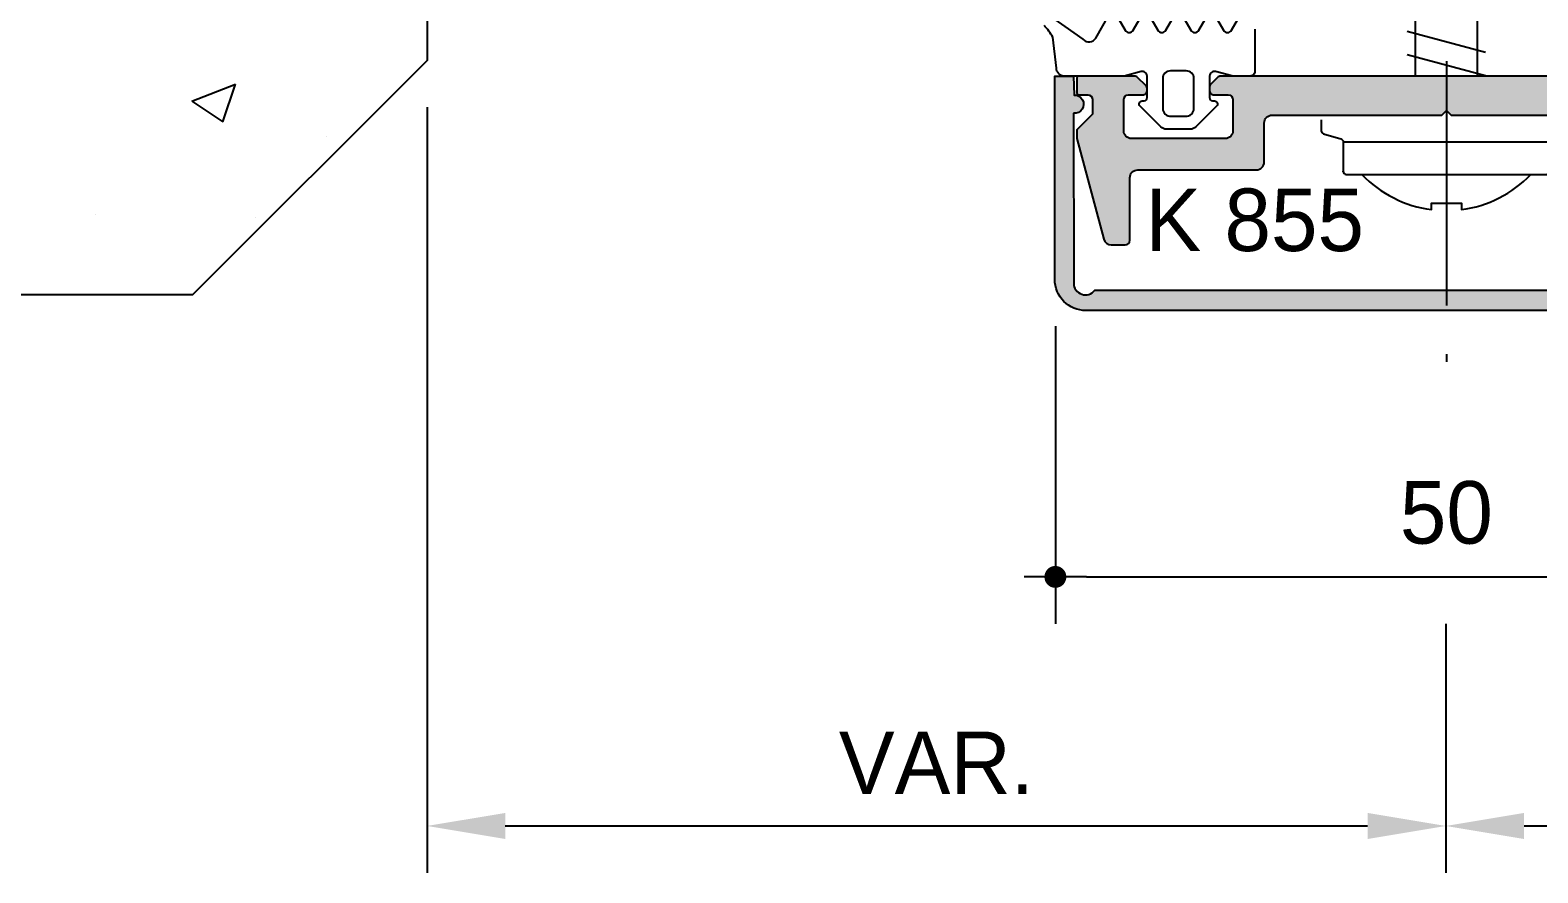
# Model space of a CAD drawing. Header units: millimetres. Extents: x -153 to 2280, y 0 to 724.
# Drawn here: x 50.41 to 98.63, y 551.9 to 578.86 of the extents above; entities that cross this region are included whole.
import ezdxf
from ezdxf.enums import TextEntityAlignment as Align

# ---------------------------------------------------------------- set-up
doc = ezdxf.new("R2010")
doc.units = ezdxf.units.MM
doc.header["$LTSCALE"] = 0.025
doc.header["$MEASUREMENT"] = 0
doc.linetypes.add('CENTER', pattern=[2, 1.25, -0.25, 0.25, -0.25])
doc.layers.get('0').update_dxf_attribs({"lineweight": 5})
for name, color, linetype in [('ASSI', 1, 'CENTER'), ('FILL', 253, 'Continuous'), ('FINE', 7, 'Continuous'), ('GOMMA', 80, 'Continuous'), ('GROSSA', 8, 'Continuous'), ('MURO', 5, 'Continuous'), ('QUOTE', 254, 'Continuous'), ('TESTO', 2, 'Continuous')]:
    doc.layers.add(name, color=color, linetype=linetype)
doc.styles.add('Aluk Text', font='GOTHIC.TTF')
doc.styles.get("Standard").update_dxf_attribs({"font": 'arial.ttf'})
doc.dimstyles.new('FRECCIA_1-1', dxfattribs={"dimtxt": 2, "dimasz": 2.5, "dimexe": 1.5, "dimexo": 1.5, "dimgap": 1, "dimtad": 3, "dimdsep": 46, "dimtxsty": 'Standard', "dimcen": 0, "dimclrt": 2, "dimaunit": 1, "dimadec": 0, "dimazin": 0, "dimtfac": 0.7, "dimtmove": 0, "dimatfit": 3, "dimfxl": 1, "dimtolj": 2, "dimarcsym": 0})
doc.dimstyles.new('SCALA_1-2$0', dxfattribs={"dimtxt": 2, "dimasz": 1, "dimexe": 1.5, "dimexo": 1.5, "dimgap": 1, "dimtad": 3, "dimlfac": 2, "dimdsep": 46, "dimtxsty": 'Standard', "dimblk1": 'PUNTO', "dimblk2": 'PUNTO', "dimsah": 1, "dimcen": 0, "dimclrt": 2, "dimaunit": 1, "dimadec": 0, "dimazin": 0, "dimtfac": 0.7, "dimtmove": 0, "dimatfit": 3, "dimldrblk": 'PUNTO', "dimfxl": 1, "dimtolj": 2, "dimarcsym": 0})

# ---------------------------------------------------------------- blocks, each defined once
blk = doc.blocks.new('*X18')
at = {"color": 0}
for p, q in [((60.39567961496476, 177.0360108614661), (61.79605025471056, 177.5735627857841)), ((61.3906600256865, 176.3649327158782), (61.79618650961755, 177.5735157702543)), ((60.39567966117956, 177.0360108112448), (61.39052474824562, 176.3649793270799)), ((64.70193100063287, 175.9008310523323), (64.70193100063287, 175.9008310523323)), ((57.32839852037563, 173.4149348328713), (57.32839852037563, 173.4149348328713)), ((62.424519972334, 173.3085797111916), (62.424519972334, 173.3085797111916))]:
    blk.add_line(p, q, dxfattribs=at)
blk = doc.blocks.new('*D23')
at = {"layer": 'Defpoints', "color": 0, "transparency": 16777216}
for p in [(63.10339659432526, 577.8907793796893), (95.68233139623305, 561.3674607926057), (95.68233139623305, 553.4015128292117)]:
    blk.add_point(p, dxfattribs=at)
at = {"layer": 'QUOTE', "color": 0, "lineweight": -2, "transparency": 16777216}
for p, q in [((63.10339659432526, 576.3907793796893), (63.10339659432526, 551.9015128292117)), ((95.68233139623305, 559.8674607926057), (95.68233139623305, 551.9015128292117)), ((65.60339659432526, 553.4015128292117), (93.18233139623305, 553.4015128292117))]:
    blk.add_line(p, q, dxfattribs=at)
at = {"layer": 'QUOTE', "color": 0, "transparency": 16777216}
for points in [[(65.60339659432526, 553.8181794958783), (65.60339659432526, 552.9848461625451), (63.10339659432526, 553.4015128292117)], [(93.18233139623305, 553.8181794958783), (93.18233139623305, 552.9848461625451), (95.68233139623305, 553.4015128292117)]]:
    blk.add_solid(points, dxfattribs=at)
at = {"layer": 'QUOTE', "color": 2, "transparency": 16777216, "insert": (79.39286399527916, 555.420547499504), "char_height": 2, "attachment_point": 5, "style": 'Aluk Text'}
blk.add_mtext('\\A2;VAR.', dxfattribs=at)
blk = doc.blocks.new('*D24')
at = {"layer": 'Defpoints', "color": 0, "transparency": 16777216}
for p in [(148.1213007753721, 568.3761421320663), (95.68233139623305, 561.3674607926057), (148.1213007753721, 553.4015128292117)]:
    blk.add_point(p, dxfattribs=at)
at = {"layer": 'QUOTE', "color": 0, "lineweight": -2, "transparency": 16777216}
for p, q in [((95.68233139623305, 559.8674607926057), (95.68233139623305, 551.9015128292117)), ((98.18233139623305, 553.4015128292117), (148.1213007753721, 553.4015128292117))]:
    blk.add_line(p, q, dxfattribs=at)
at = {"layer": 'QUOTE', "color": 0, "transparency": 16777216}
blk.add_solid([(98.18233139623305, 553.8181794958783), (98.18233139623305, 552.9848461625451), (95.68233139623305, 553.4015128292117)], dxfattribs=at)
at = {"layer": 'QUOTE', "color": 2, "transparency": 16777216, "insert": (123.1518160858026, 555.4015128292117), "char_height": 2, "attachment_point": 5, "style": 'Aluk Text'}
blk.add_mtext('\\A2;ML', dxfattribs=at)
blk = doc.blocks.new('_None')
blk = doc.blocks.new('PUNTO')
blk.add_line((-1, 0), (1, 0))
at = {"const_width": 0.35}
blk.add_lwpolyline([(-0.1750000000000114, 0, 1), (0.1750000000000114, 0, 1)], format="xyb", close=True, dxfattribs=at)
blk = doc.blocks.new('*D22')
at = {"layer": 'Defpoints', "color": 0, "transparency": 16777216}
for p in [(83.1958040756447, 570.8885543708502), (108.2041309727832, 570.8892945808718), (108.2041309727832, 561.3674607926057)]:
    blk.add_point(p, dxfattribs=at)
at = {"layer": 'QUOTE', "color": 0, "lineweight": -2, "transparency": 16777216}
for p, q in [((83.1958040756447, 569.3885543708502), (83.1958040756447, 559.8674607926057)), ((108.2041309727832, 569.3892945808718), (108.2041309727832, 559.8674607926057)), ((84.1958040756447, 561.3674607926057), (107.2041309727832, 561.3674607926057))]:
    blk.add_line(p, q, dxfattribs=at)
at = {"layer": 'QUOTE', "color": 0, "lineweight": -2, "transparency": 16777216, "rotation": 180}
blk.add_blockref('PUNTO', (83.1958040756447, 561.3674607926057), dxfattribs=at)
at = {"layer": 'QUOTE', "color": 0, "lineweight": -2, "transparency": 16777216}
blk.add_blockref('PUNTO', (108.2041309727832, 561.3674607926057), dxfattribs=at)
at = {"layer": 'QUOTE', "color": 2, "transparency": 16777216, "insert": (95.69996752421397, 563.4177667069497), "char_height": 2, "attachment_point": 5, "style": 'Aluk Text'}
blk.add_mtext('\\A2;50', dxfattribs=at)

msp = doc.modelspace()

# ---------------------------------------------------------------- hatches: boundary and pattern name
at = {"layer": 'FILL'}
h = msp.add_hatch(color=256, dxfattribs=at)
h.paths.add_polyline_path([(105.5749674726758, 574.3876172274385, -0.4142135623730951), (105.8249674726758, 574.1376172274385), (105.8249674726758, 572.1376172274385, 0.4142135623729824), (105.9749674726759, 571.9876172274385), (106.4988411702132, 571.9876172274385, 0.3394542588634098), (106.6437300441566, 572.0987943706731), (107.5249674726759, 575.3876172274385), (107.5249674726759, 575.6651808604727), (107.0249674726759, 576.1651808604727), (107.0249674726759, 576.6376172274385, -0.4142135623729909), (107.1749674726759, 576.7876172274384), (107.4499674726758, 576.7876172274384, 0.41421356237322), (107.5249674726759, 576.8626172274385), (107.5249674726759, 577.3126172274383, 0.4142135623729423), (107.4499674726758, 577.3876172274383), (105.6870995070317, 577.3876172274383, 0.1989123673796961), (105.5810334898537, 577.3436832446164), (105.3189014554978, 577.0815512102605, 0.2320247787636509), (105.2761672566327, 576.9565512102606, 0.4517883523669222), (105.4249674726759, 576.7876172274384), (105.8749674726759, 576.7876172274384, -0.4142135623730396), (106.0249674726759, 576.6376172274385), (106.0249674726759, 575.6376172274383, -0.4142135623730951), (105.7749674726759, 575.3876172274383), (102.7749674726759, 575.3876172274383, -0.4142135623730951), (102.5249674726759, 575.6376172274383), (102.5249674726759, 576.6376172274385, -0.4142135623731505), (102.6749674726759, 576.7876172274384), (103.1249674726759, 576.7876172274384, 0.3558272389599185), (103.2718762071307, 576.9073216214716), (103.2718762071307, 577.055780799049, 0.1465428009586351), (103.2310334898539, 577.1315512102605), (103.0189014554974, 577.343683244617, 0.1989123673793989), (102.9128354383194, 577.3876172274389), (102.4977448300497, 577.3876172274389, -0.0001075078171090559), (102.4975728342473, 577.3876172274389), (95.69996747267561, 577.3876172274387), (95.69996747267561, 576.2876172274389), (95.84996747267593, 576.1376172274387), (101.2749674726759, 576.1376172274388, -0.4142135623731075), (101.5249674726759, 575.8876172274388), (101.5249674726759, 574.6376172274383, 0.4142135623731034), (101.7749674726759, 574.3876172274383)])
h.paths.add_polyline_path([(95.54996747267597, 576.1376172274387), (95.69996747267561, 576.2876172274384), (95.69996747267561, 577.3876172274386), (88.90236210885456, 577.3876172274383, -0.0001075050098106389), (88.90219011754334, 577.3876172274383), (88.48709950703193, 577.3876172274383, 0.1989123673796943), (88.3810334898539, 577.3436832446164), (88.16890145549797, 577.1315512102605, 0.1465428009642308), (88.12805873822049, 577.0557807990456), (88.12805873822055, 576.9073216214749, 0.3558272389662755), (88.27496747267594, 576.7876172274384), (88.72496747267593, 576.7876172274384, -0.4142135623730396), (88.8749674726759, 576.6376172274385), (88.8749674726759, 575.6376172274383, -0.4142135623730951), (88.6249674726759, 575.3876172274383), (85.63115000376473, 575.3876172274383, -0.4142135623730951), (85.38115000376473, 575.6376172274383), (85.38115000376473, 576.6376172274385, -0.4142135623731505), (85.53115000376471, 576.7876172274384), (85.98115000376475, 576.7876172274384, 0.3558272389651755), (86.12805873822009, 576.9073216214745), (86.12805873822015, 577.0057807990463, 0.1465428009631723), (86.08721602094272, 577.0815512102605), (85.82508398658689, 577.3436832446164, 0.1989123673796296), (85.71901796940887, 577.3876172274383), (83.95615000376478, 577.3876172274383, 0.4142135623731784), (83.88115000376473, 577.3126172274383), (83.88115000376473, 576.8626172274385, 0.4142135623732338), (83.95615000376466, 576.7876172274384), (84.23115000376475, 576.7876172274384, -0.4142135623730951), (84.38115000376473, 576.6376172274385), (84.38115000376473, 576.1651808604727), (83.88115000376473, 575.6651808604727), (83.88115000376473, 575.3876172274385), (84.74252754845298, 572.1729124661628, 0.3394542588633538), (84.98400900502526, 571.9876172274385), (85.4311500037648, 571.9876172274385, 0.4142135623729564), (85.58115000376466, 572.1376172274383), (85.58115000376478, 574.1376172274385, -0.4142135623731034), (85.83115000376478, 574.3876172274385), (89.6249674726759, 574.3876172274383, 0.4142135623730951), (89.8749674726759, 574.6376172274383), (89.8749674726759, 575.8876172274385, -0.4142135623730783), (90.1249674726759, 576.1376172274385)])
h.paths.add_polyline_path([(84.45737757409904, 570.539063729216, -0.720759220053041), (83.78237757410142, 570.7640637292153), (83.77653364198335, 576.1984046393759, 1.075506706590481), (83.79738919132495, 576.7795638414552), (83.77496817207697, 577.3876132848967), (83.17536439552674, 577.3876132848968), (83.17816793434065, 570.8885543708502, 0.4140643826233402), (84.17816780461766, 569.8890637292153), (95.69996747267561, 569.8890637292153), (95.69996747267561, 570.5390637292147)])
h.paths.add_polyline_path([(107.1864948581255, 569.8890637292153, 0.4142811788749139), (108.1864948314792, 570.8892945808718), (108.1852243802962, 577.3876172274383), (107.5856206655511, 577.3876172274383), (107.5636497367108, 576.7795513543131, 1.075506706590503), (107.5849354601792, 576.1984077489312), (107.5823775741, 570.7640637292153, -0.7207592200534799), (106.9073775741019, 570.5390637292134), (95.69996747267561, 570.5390637292147), (95.69996747267561, 569.8890637292153)])

# ---------------------------------------------------------------- linework, layer by layer
at = {"layer": 'ASSI', "ltscale": 250}
msp.add_line((95.69996747267561, 652.8627965743513), (95.69996747267561, 568.2438371989563), dxfattribs=at)
at = {"layer": 'FINE'}
for p, q in [((96.94996747267561, 578.1465377371077), (94.44996747267561, 578.8164107181855)), ((96.94996747267561, 577.3965377371077), (94.44996747267561, 578.0664107181855)), ((92.39996747267566, 575.280457205532), (98.99996747267556, 575.280457205532))]:
    msp.add_line(p, q, dxfattribs=at)
for points in [[(94.69996747267561, 583.3392395632371), (94.69996747267561, 577.3876172274386)], [(96.69996747267561, 577.3876172274387), (96.69996747267561, 583.3392395632376)]]:
    msp.add_lwpolyline(points, dxfattribs=at)
for points in [[(91.69996747267561, 575.987617227439), (91.69996747267561, 575.6397984980773, 0.3309619514747993), (91.77114837263679, 575.5440412034573), (92.32878657271442, 575.3762145001521, -0.3309619514747942), (92.39996747267566, 575.280457205532), (92.3999674726756, 574.3376172274391, 0.414213562373095), (92.49996747267556, 574.2376172274392), (95.69996747267561, 574.2376172274392), (98.89996747267566, 574.2376172274392, 0.414213562373095), (98.99996747267562, 574.3376172274391), (98.99996747267556, 575.280457205532, -0.3309619514747942), (99.0711483726368, 575.3762145001521), (99.62878657271443, 575.5440412034573, 0.3309619514747993), (99.69996747267561, 575.6397984980773), (99.69996747267561, 575.9876172274389)], [(92.99996747267556, 574.2376172274392, 0.1708492709052984), (95.22030902242244, 573.1184651106223), (95.22030902242244, 573.3270901214441), (96.17962592292872, 573.3270901214441), (96.17962592292866, 573.1184651106223, 0.170849270905298), (98.3999674726756, 574.2376172274392, 0.170849270905298)]]:
    msp.add_lwpolyline(points, format="xyb", dxfattribs=at)
msp.add_point((92.39996747267566, 574.3376172274391), dxfattribs=at)
at = {"layer": 'GOMMA'}
for points in [[(82.81618905575675, 579.4478469621274), (84.07921018382109, 578.5680951315776, 0.5220051325606435), (84.48795254778236, 578.6029241513115), (84.89769396149285, 579.3126171013042, -0.5773502698239583)], [(85.15750158277086, 579.3126171021327), (85.42280920434479, 578.8530908204223, 0.5773502700173055), (85.68261682566634, 578.8530908211753), (85.94792444234633, 579.3126171006746, -0.5773502704903818)], [(86.20773206377436, 579.312617101612), (86.47303968786599, 578.8530908206832, 0.5773502691896144), (86.73284730900133, 578.8530908206832), (86.99815492722632, 579.3126171008702, -0.5773502699886969)], [(87.25796254854146, 579.312617101612), (87.52327017240736, 578.8530908206832, 0.5773502691896144), (87.78307779354265, 578.8530908206832), (88.04838541176764, 579.3126171008702, -0.5773502699886969)], [(88.30819303308277, 579.3126171016121), (88.57350065694868, 578.8530908206832, 0.5773502691896142), (88.83330827808402, 578.8530908206832), (89.09861589858161, 579.3126171008702, -0.5773502699886992)], [(89.57805873822036, 578.8920053643495), (89.57805873822025, 577.5376171001247, -0.4142135623731505), (89.42805873822027, 577.3876171001248), (88.90236210863196, 577.3876171001248, -0.04008518434644911), (88.83853925186668, 577.3927282261814), (88.31688159498566, 577.5325059740682, 0.4931454260312356), (88.12805873822032, 577.3876171001248), (88.12805873822066, 576.6988231769778, 0.3888787318528493), (88.2193431639459, 576.5992037071686), (88.28677431249542, 576.593304246102, -0.6370702608073786), (88.34876941633928, 576.4229740981741), (87.68663572299329, 575.7608404048282, -0.1989123673796624), (87.50985902769668, 575.6876171001248), (86.74625844874396, 575.6876171001248, -0.1989123673796531), (86.56948175344729, 575.7608404048282), (85.90734806010136, 576.4229740981741, -0.637070260807382), (85.96934316394521, 576.593304246102), (86.03677431249474, 576.5992037071686, 0.3888787318528493), (86.12805873821998, 576.6988231769778), (86.12805873822032, 577.3876171001248, 0.4931454260312984), (85.93923588145486, 577.5325059740682), (85.3985032424469, 577.3876171001248), (83.47805873822028, 577.3876171001248, -0.414213562373095), (83.22805873822028, 577.6376171001248), (83.10990783752925, 578.627915380561, 0.07546705698885331), (82.8330835331322, 579.0091590022621)]]:
    msp.add_lwpolyline(points, format="xyb", dxfattribs=at)
msp.add_lwpolyline([(87.62805873822032, 576.3533554334626), (87.62805873822009, 577.3041572893809, 0.4142135623730284), (87.37805873822009, 577.5541572893808), (86.87805873822032, 577.5541572893809, 0.414213562373095), (86.62805873822032, 577.3041572893809), (86.62805873822032, 576.3533554334625, 0.4410091218320472), (86.90068067458452, 576.1043810412149), (87.35543680185611, 576.1043810412148, 0.4410091218321642)], format="xyb", close=True, dxfattribs=at)
at = {"layer": 'GROSSA'}
msp.add_lwpolyline([(83.77653364198335, 576.1984046393759), (83.78237757410142, 570.7640637292153, 0.7207592200530415), (84.45737757409904, 570.539063729216), (106.9073775741019, 570.5390637292134, 0.7207592200534798), (107.5823775741, 570.7640637292153), (107.5849354601792, 576.1984077489312, -1.075506706590505), (107.5636497367108, 576.7795513543131), (107.5856206655511, 577.3876172274383), (108.1852243802962, 577.3876172274383), (108.1864948314792, 570.8892945808718, -0.4142811788749139), (107.1864948581255, 569.8890637292153), (84.17816780461766, 569.8890637292153, -0.4140643826233402), (83.17816793434065, 570.8885543708502), (83.17536439552674, 577.3876132848968), (83.77496817207697, 577.3876132848967), (83.79738919132495, 576.7795638414552, -1.07550670659048)], format="xyb", close=True, dxfattribs=at)
msp.add_lwpolyline([(102.9128354383193, 577.3876172274389), (88.48709950703193, 577.3876172274383, 0.1989123673796421), (88.3810334898539, 577.3436832446164), (88.16890145549797, 577.1315512102605, 0.1989123673796492), (88.12496747267602, 577.0254851930824), (88.12496747267602, 576.9376172274384, 0.4142135623731088), (88.27496747267588, 576.7876172274384), (88.72496747267593, 576.7876172274384, -0.414213562373095), (88.8749674726759, 576.6376172274385), (88.8749674726759, 575.6376172274383, -0.414213562373095), (88.6249674726759, 575.3876172274383), (85.63115000376473, 575.3876172274383, -0.414213562373095), (85.38115000376473, 575.6376172274383), (85.38115000376473, 576.6376172274385, -0.414213562373095), (85.53115000376471, 576.7876172274384), (85.98115000376475, 576.7876172274384, 0.4142135623731283), (86.13115000376473, 576.9376172274385), (86.13115000376473, 576.9754851930826, 0.198912367379612), (86.08721602094266, 577.0815512102605), (85.82508398658689, 577.3436832446164, 0.1989123673796789), (85.71901796940887, 577.3876172274383), (83.95615000376478, 577.3876172274383, 0.4142135623730674), (83.88115000376473, 577.3126172274383), (83.88115000376473, 576.8626172274385, 0.4142135623731507), (83.95615000376466, 576.7876172274384), (84.23115000376475, 576.7876172274384, -0.414213562373095), (84.38115000376473, 576.6376172274385), (84.38115000376473, 576.1651808604727), (83.88115000376473, 575.6651808604727), (83.88115000376473, 575.3876172274385), (84.74252754845298, 572.1729124661628, 0.3394542588633856), (84.98400900502526, 571.9876172274385), (85.4311500037648, 571.9876172274385, 0.4142135623730811), (85.58115000376466, 572.1376172274385), (85.58115000376478, 574.1376172274385, -0.414213562373095), (85.83115000376478, 574.3876172274385), (89.6249674726759, 574.3876172274383, 0.414213562373095), (89.8749674726759, 574.6376172274383), (89.8749674726759, 575.8876172274385, -0.4142135623730784), (90.1249674726759, 576.1376172274385), (95.54996747267597, 576.1376172274387), (95.69996747267584, 576.2876172274387), (95.84996747267593, 576.1376172274387), (101.2749674726759, 576.1376172274388, -0.4142135623731075)], format="xyb", dxfattribs=at)
at = {"layer": 'MURO'}
msp.add_lwpolyline([(63.10339659432526, 656.3394577273218), (63.10339659432526, 577.8907793796893), (55.60339659432526, 570.3907793796893), (25.54521892331383, 570.3907793796892)], dxfattribs=at)

# ---------------------------------------------------------------- block references
at = {"layer": 'FILL'}
msp.add_blockref('*X18', (-4.815895559374326, 399.5540495997167), dxfattribs=at)

# ---------------------------------------------------------------- texts
at = {"layer": 'TESTO', "style": 'Aluk Text'}
msp.add_text('K 855', height=2, dxfattribs=at).set_placement((89.5711918517608, 572.790854016646), align=Align.MIDDLE)

# ---------------------------------------------------------------- dimensions: what is measured, and where the dimension line sits
at = {"layer": 'QUOTE'}
for base, p1, p2, text, override, picture, middle in [((95.68233139623305, 553.4015128292117), (63.10339659432526, 577.8907793796893), (95.68233139623305, 561.3674607926057), 'VAR.', {"dimtxt": 2, "dimtxsty": 'Aluk Text'}, '*D23', (79.39286399527916, 555.420547499504)), ((148.1213007753721, 553.4015128292117), (95.68233139623305, 561.3674607926057), (148.1213007753721, 568.3761421320663), 'ML', {"dimtxt": 2, "dimtxsty": 'Aluk Text', "dimblk2": 'None', "dimsah": 1, "dimse2": 1}, '*D24', (123.1518160858026, 555.4015128292117))]:
    dim = msp.add_linear_dim(base=base, p1=p1, p2=p2, text=text, dimstyle='FRECCIA_1-1', override=override, dxfattribs=at)
    dim.commit()
    dim.dimension.update_dxf_attribs({"geometry": picture, "text_midpoint": middle})
dim = msp.add_linear_dim(base=(108.2041309727832, 561.3674607926057), p1=(83.1958040756447, 570.8885543708502), p2=(108.2041309727832, 570.8892945808718), dimstyle='SCALA_1-2$0', override={"dimdec": 0, "dimtxsty": 'Aluk Text'}, dxfattribs=at)
dim.commit()
dim.dimension.update_dxf_attribs({"geometry": '*D22', "text_midpoint": (95.69996752421397, 563.4177667069497)})

doc.saveas('drawing.dxf')
